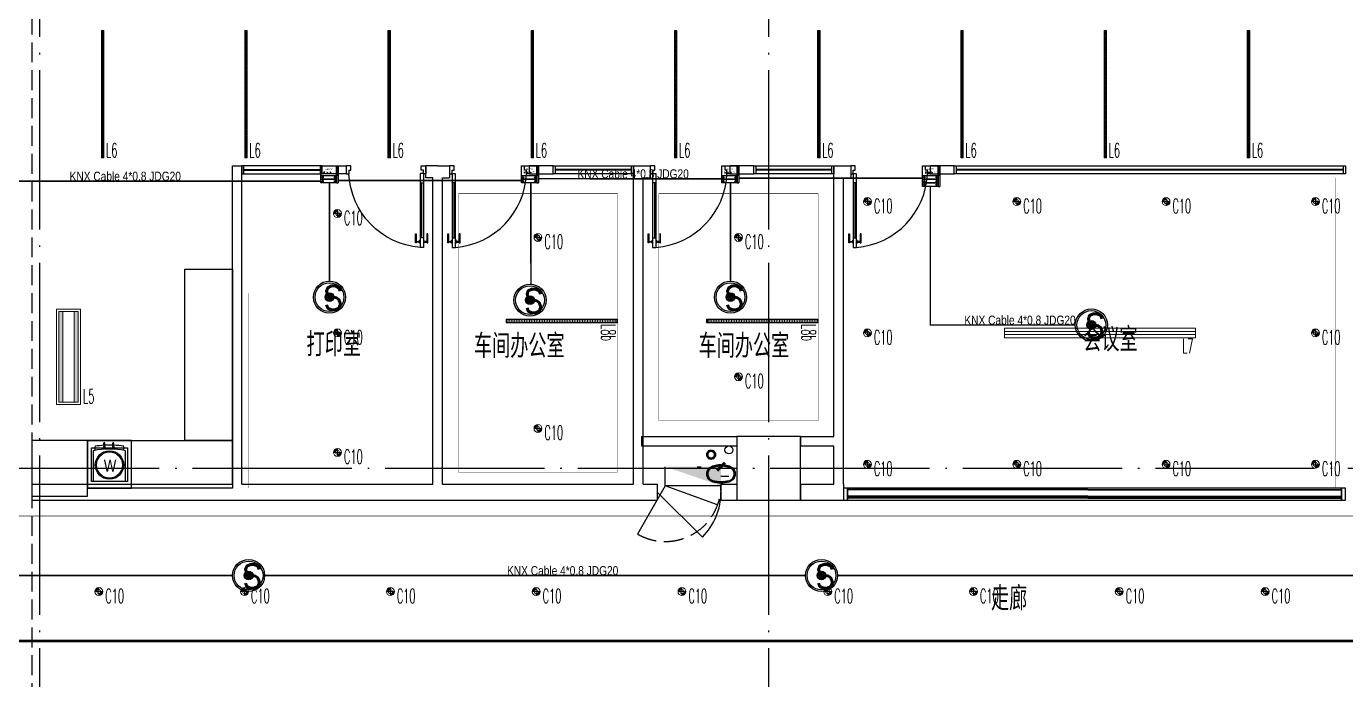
# Model space of a CAD drawing. Extents: x -621157 to 1764546, y -106808 to 741893.
# Drawn here: x 409094 to 425674, y 127345 to 135551 of the extents above; entities that cross this region are included whole.
import ezdxf
from ezdxf.enums import TextEntityAlignment as Align

# ---------------------------------------------------------------- set-up
doc = ezdxf.new("R2010")
doc.units = 0
doc.header["$LTSCALE"] = 1000
doc.header["$MEASUREMENT"] = 0
for name, pattern in [('DOT', [6.35, 0, -6.35]), ('XREF-A-101-平面图_t3$0$__DASH', [0.35, 0.25, -0.1]), ('XREF-A-101-平面图_t3$0$DASH', [0.35, 0.25, -0.1]), ('XREF-A-101-平面图_t3$0$DOTE', [2.42, 2, -0.2, 0.02, -0.2])]:
    doc.linetypes.add(name, pattern=pattern)
for name, color, linetype in [('0-底图', 7, 'Continuous'), ('abb-light', 7, 'Continuous'), ('KNX line', 3, 'Continuous'), ('L_ELEM', 40, 'Continuous'), ('push-button(abb)', 1, 'Continuous'), ('WIRE-控制', 6, 'Continuous'), ('WIRE-照明', 4, 'Continuous'), ('XREF-A-101-平面图_t3$0$A-COLUMN', 8, 'Continuous'), ('XREF-A-101-平面图_t3$0$A-DOTE', 8, 'Continuous'), ('XREF-A-101-平面图_t3$0$A-GROUND', 8, 'Continuous'), ('XREF-A-101-平面图_t3$0$A-ROOM-CH', 8, 'Continuous'), ('XREF-A-101-平面图_t3$0$A-WINDOW', 8, 'Continuous'), ('XREF-A-101-平面图_t3$0$DOOR-INF', 8, 'Continuous'), ('XREF-A-101-平面图_t3$0$F-B-INF', 8, 'Continuous'), ('XREF-A-101-平面图_t3$0$F-L-INF', 8, 'Continuous'), ('XREF-A-101-平面图_t3$0$GLASS WALL-INF', 8, 'Continuous'), ('XREF-A-101-平面图_t3$0$I-WALL-GYPSUM', 8, 'Continuous'), ('XREF-A-101-平面图_t3$0$I-玻璃隔断', 8, 'Continuous'), ('XREF-A-101-平面图_t3$0$P-EQUIPMENT', 8, 'Continuous'), ('XREF-A-101-平面图_t3$0$PARTITION-INF', 8, 'Continuous'), ('XREF-A-101-平面图_t3$0$水-尺寸', 8, 'Continuous'), ('控制系统', 6, 'Continuous')]:
    doc.layers.add(name, color=color, linetype=linetype)
doc.layers.add('CEILING-INF', color=4, linetype='Continuous', lineweight=0)
doc.layers.add('LIGHT-INF', color=6, linetype='Continuous', lineweight=0)
doc.styles.add('_TEL_DIM', font='SIMPLEX', dxfattribs={"width": 0.8, "height": 3.5, "bigfont": 'HZTXT'})
doc.styles.add('arch_dim', font='arial.ttf', dxfattribs={"width": 0.8})
doc.styles.add('INF DIM', font='SIMPLEX.SHX', dxfattribs={"width": 0.7, "bigfont": 'hztxt.shx'})
doc.styles.add('SC-25', font='simfang.ttf', dxfattribs={"height": 90})
doc.styles.get("Standard").update_dxf_attribs({"font": 'romans.shx', "bigfont": 'HZDXC.SHX'})
doc.styles.add('XREF-A-101-平面图_t3$0$-HZDXCROMANS', font='ROMANS.shx', dxfattribs={"bigfont": 'HZDXC.shx'})
doc.styles.add('XREF-A-101-平面图_t3$0$69F Layout plan$0$Standard', font='arial.ttf', dxfattribs={"width": 0.8})
doc.linetypes.add('Ground', pattern='A,0.75,-0.125,[135,sr.shx,S=0.1,R=0,X=-0.15,Y=0],0.125,-0.125', length=1.125)
doc.linetypes.add('LED', pattern='A,6,-3.5,["LED",Standard,S=2.54,R=0,X=-2.54,Y=-1.27],-4.8', length=14.3)
doc.dimstyles.get("Standard").update_dxf_attribs({"dimscale": 100, "dimtxt": 3.5, "dimasz": 1, "dimexe": 2.5, "dimexo": 3, "dimgap": 1.5, "dimtad": 1, "dimdec": 0, "dimzin": 0, "dimdsep": 46, "dimtxsty": 'Standard', "dimblk": 'ARCHTICK', "dimcen": 0.09, "dimadec": 0, "dimazin": 0, "dimtfac": 1, "dimtdec": 0, "dimtix": 1, "dimtmove": 2, "dimatfit": 3, "dimfxl": 0, "dimtolj": 1, "dimtzin": 0, "dimarcsym": 0})

# ---------------------------------------------------------------- blocks, each defined once
blk = doc.blocks.new('XREF-A-101-平面图_t3$0$轴网(2)')
at = {"layer": 'XREF-A-101-平面图_t3$0$A-DOTE', "linetype": 'XREF-A-101-平面图_t3$0$DOTE'}
for p, q in [((38340, -3300), (38340, 43300)), ((47500, -3300), (47500, 43300)), ((-3300, 30000), (69800, 30000))]:
    blk.add_line(p, q, dxfattribs=at)
blk = doc.blocks.new('XREF-A-101-平面图_t3$0$柱网2F')
at = {"layer": 'XREF-A-101-平面图_t3$0$A-COLUMN'}
for points in [[(47100, -10400), (47900, -10400), (47900, -9600), (47100, -9600)], [(38240, -10350), (38940, -10350), (38940, -9650), (38240, -9650)]]:
    blk.add_lwpolyline(points, close=True, dxfattribs=at)
blk = doc.blocks.new('XREF-A-101-平面图_t3$0$ROOM')
at = {"layer": 'XREF-A-101-平面图_t3$0$A-ROOM-CH', "style": 'XREF-A-101-平面图_t3$0$-HZDXCROMANS', "width": 0.6}
for tag, p in [('中文房间名称', (0, -1000)), ('英文房间名称', (0, -1500))]:
    blk.add_attdef(tag, text='', height=300, dxfattribs=at).set_placement(p, align=Align.CENTER)
blk = doc.blocks.new('_ArchTick')
at = {"color": 0, "linetype": 'ByBlock', "const_width": 0.4}
blk.add_lwpolyline([(-0.5, -0.5), (0.5, 0.5)], dxfattribs=at)
blk = doc.blocks.new('*D25423')
at = {"layer": 'Defpoints', "color": 0}
blk.add_point((0, 0), dxfattribs=at)
blk.add_point((0, 0), dxfattribs=at)
blk.add_point((0, 0), dxfattribs=at)
blk.add_point((0, 0), dxfattribs=at)
at = {"layer": 'XREF-A-101-平面图_t3$0$水-尺寸', "color": 0, "linetype": 'ByBlock', "lineweight": -2}
blk.add_line((0, 300), (0, 250), dxfattribs=at)
blk.add_line((0, 300), (0, 250), dxfattribs=at)
blk.add_arc((0, 0), 0, 180, 180, dxfattribs=at)
at = {"layer": 'XREF-A-101-平面图_t3$0$水-尺寸', "color": 0, "linetype": 'ByBlock', "lineweight": -2, "xscale": 100, "yscale": 100, "zscale": 100}
for rotation in [90, 90.00000000000001]:
    blk.add_blockref('_ArchTick', (0, 0), dxfattribs=dict(at, rotation=rotation))
at = {"layer": 'XREF-A-101-平面图_t3$0$水-尺寸', "color": 0, "insert": (0, 0), "char_height": 350, "attachment_point": 5}
blk.add_mtext('\\A1;0%%d', dxfattribs=at)
blk = doc.blocks.new('*U25312')
at = {"color": 1}
for p, q in [((1428, 10533), (1428, 7514)), ((1433, 10533), (1433, 7514)), ((1438, 10533), (1438, 7514)), ((1443, 10533), (1443, 7514)), ((1448, 10533), (1448, 7514)), ((1453, 10533), (1453, 7514)), ((1429, 7513), (1428, 7514)), ((1429, 7513), (1432, 7513)), ((1433, 7514), (1432, 7513)), ((1433, 7514), (1438, 7514)), ((1439, 7513), (1438, 7514)), ((1439, 7513), (1442, 7513)), ((1443, 7514), (1442, 7513)), ((1443, 7514), (1448, 7514)), ((1449, 7513), (1448, 7514)), ((1449, 7513), (1452, 7513)), ((1453, 7514), (1452, 7513))]:
    blk.add_line(p, q, dxfattribs=at)
blk = doc.blocks.new('*U25313')
at = {"color": 1}
for p, q in [((3016, 1134), (3015, 1133)), ((3015, 1133), (3015, 1129)), ((3016, 1128), (3015, 1129)), ((6035, 1134), (3016, 1134)), ((6035, 1128), (3016, 1128))]:
    blk.add_line(p, q, dxfattribs=at)
blk = doc.blocks.new('*U25314')
at = {"color": 1}
for p, q in [((1428, 10703), (1428, 7514)), ((1433, 10703), (1433, 7514)), ((1438, 10703), (1438, 7514)), ((1443, 10703), (1443, 7514)), ((1448, 10703), (1448, 7514)), ((1453, 10703), (1453, 7514)), ((1429, 7513), (1428, 7514)), ((1429, 7513), (1432, 7513)), ((1433, 7514), (1432, 7513)), ((1433, 7514), (1438, 7514)), ((1439, 7513), (1438, 7514)), ((1439, 7513), (1442, 7513)), ((1443, 7514), (1442, 7513)), ((1443, 7514), (1448, 7514)), ((1449, 7513), (1448, 7514)), ((1449, 7513), (1452, 7513)), ((1453, 7514), (1452, 7513))]:
    blk.add_line(p, q, dxfattribs=at)
blk = doc.blocks.new('*U25315')
at = {"color": 1}
for p, q in [((3016, 1134), (3015, 1133)), ((3015, 1133), (3015, 1129)), ((3016, 1128), (3015, 1129)), ((6205, 1134), (3016, 1134)), ((6205, 1128), (3016, 1128))]:
    blk.add_line(p, q, dxfattribs=at)
blk = doc.blocks.new('XREF-A-101-平面图_t3$0$A$C4A4B287C')
at = {"layer": 'XREF-A-101-平面图_t3$0$GLASS WALL-INF', "elevation": -1}
blk.add_lwpolyline([(100, 300), (100, 0), (0, 0), (0, 300)], close=True, dxfattribs=at)
blk = doc.blocks.new('*U25322')
at = {"layer": 'XREF-A-101-平面图_t3$0$PARTITION-INF', "color": 8}
for p, q in [((-21901, 43130), (-17032, 43130)), ((-17032, 43030), (-21901, 43030))]:
    blk.add_line(p, q, dxfattribs=at)
at = {"layer": 'XREF-A-101-平面图_t3$0$PARTITION-INF', "color": 5}
for p, q in [((-17032, 43085), (-21901, 43085)), ((-17032, 43075), (-21901, 43075))]:
    blk.add_line(p, q, dxfattribs=at)
for points in [[(-21926, 43130), (-21901, 43130), (-21901, 43030), (-21926, 43030)], [(-17032, 43130), (-17007, 43130), (-17007, 43030), (-17032, 43030)]]:
    blk.add_lwpolyline(points, close=True, dxfattribs=at)
blk = doc.blocks.new('XREF-A-101-平面图_t3$0$EW23')
at = {"color": 5}
for p, q in [((7205, 24900, 0), (7205, 23970, 0)), ((7205, 24900, 0), (7245, 24900, 0)), ((7245, 24900, 0), (7245, 23970, 0)), ((7245, 24780, 0), (7205, 24780, 0)), ((7205, 24090, 0), (7246, 24090, 0)), ((7205, 23970, 0), (7245, 23970, 0))]:
    blk.add_line(p, q, dxfattribs=at)
at = {"color": 5, "elevation": 0}
for points in [[(7215, 24995), (7175, 24995), (7175, 24895), (7205, 24895), (7205, 24940), (7233, 24940), (7233, 24985), (7233, 24995), (7215, 24995)], [(8135, 24995), (8175, 24995), (8175, 24895), (8140, 24895), (8140, 24940), (8117, 24940), (8117, 24985), (8117, 24995), (8135, 24995)]]:
    blk.add_lwpolyline(points, close=True, dxfattribs=at)
at = {"color": 8, "elevation": 0}
for points in [[(7228, 24780), (7228, 24090)], [(7160, 24035), (7160, 24026), (7150, 24026), (7150, 24140), (7160, 24140), (7160, 24045)], [(7296, 24035), (7296, 24026), (7306, 24026), (7306, 24140), (7296, 24140), (7296, 24045)]]:
    blk.add_lwpolyline(points, dxfattribs=at)
for points in [[(7200, 24035), (7154, 24035), (7154, 24045), (7200, 24045)], [(7205, 24021), (7200, 24021), (7200, 24059), (7205, 24059)], [(7246, 24021), (7256, 24021), (7256, 24059), (7246, 24059)], [(7256, 24035), (7302, 24035), (7302, 24045), (7256, 24045)]]:
    blk.add_lwpolyline(points, close=True, dxfattribs=at)
at = {"color": 8}
blk.add_arc((7172, 24936, 0), 969, 274.4003, 357.8611, dxfattribs=at)
blk = doc.blocks.new('*U25327')
at = {"layer": 'XREF-A-101-平面图_t3$0$PARTITION-INF', "color": 8}
for p, q in [((-21681, 43130), (-20722, 43130)), ((-20722, 43030), (-21681, 43030))]:
    blk.add_line(p, q, dxfattribs=at)
at = {"layer": 'XREF-A-101-平面图_t3$0$PARTITION-INF', "color": 5}
for p, q in [((-20722, 43085), (-21681, 43085)), ((-20722, 43075), (-21681, 43075))]:
    blk.add_line(p, q, dxfattribs=at)
for points in [[(-21706, 43130), (-21681, 43130), (-21681, 43030), (-21706, 43030)], [(-20722, 43130), (-20697, 43130), (-20697, 43030), (-20722, 43030)]]:
    blk.add_lwpolyline(points, close=True, dxfattribs=at)
blk = doc.blocks.new('XREF-A-101-平面图_t3$0$G$CCB870F7D')
at = {"layer": 'XREF-A-101-平面图_t3$0$I-玻璃隔断'}
for points in [[(48390, -10300), (48390, -10150), (48340, -10150), (48340, -10300)], [(54600, -10300), (54600, -10150), (48390, -10150), (48390, -10300)], [(54650, -10300), (54650, -10150), (54600, -10150), (54600, -10300)]]:
    blk.add_lwpolyline(points, close=True, dxfattribs=at)
at = {"layer": 'XREF-A-101-平面图_t3$0$DOOR-INF', "rotation": 89.99999999968206}
blk.add_blockref('XREF-A-101-平面图_t3$0$A$C4A4B287C', (42089, -6200), dxfattribs=at)
at = {"layer": 'XREF-A-101-平面图_t3$0$DOOR-INF', "xscale": -1}
blk.add_blockref('XREF-A-101-平面图_t3$0$EW23', (50265, -31095, 0), dxfattribs=at)
at = {"layer": 'XREF-A-101-平面图_t3$0$DOOR-INF'}
for p in [(36215, -31095, 0), (38735, -31095, 0), (41255, -31095, 0)]:
    blk.add_blockref('XREF-A-101-平面图_t3$0$EW23', p, dxfattribs=at)
at = {"layer": 'XREF-A-101-平面图_t3$0$DOOR-INF', "xscale": -1, "rotation": 270.000000000318}
for p in [(44391, -6200), (46911, -6200), (49431, -6200)]:
    blk.add_blockref('XREF-A-101-平面图_t3$0$A$C4A4B287C', p, dxfattribs=at)
at = {"layer": 'XREF-A-101-平面图_t3$0$I-玻璃隔断', "color": 1}
blk.add_blockref('*U25313', (45375, -11299), dxfattribs=at)
at = {"layer": 'XREF-A-101-平面图_t3$0$I-玻璃隔断', "color": 1, "xscale": -1, "rotation": 270}
blk.add_blockref('*U25312', (40877, -11702), dxfattribs=at)
at = {"layer": 'XREF-A-101-平面图_t3$0$PARTITION-INF', "xscale": -1}
for name, p in [('*U25327', (20083, -49231, -1)), ('*U25315', (57615, -11299))]:
    blk.add_blockref(name, p, dxfattribs=at)
at = {"layer": 'XREF-A-101-平面图_t3$0$PARTITION-INF'}
for name, p in [('*U25327', (66397, -49231, -1)), ('*U25327', (68917, -49231, -1)), ('*U25322', (71657, -49231, -1))]:
    blk.add_blockref(name, p, dxfattribs=at)
at = {"layer": 'XREF-A-101-平面图_t3$0$PARTITION-INF', "rotation": 90.00000000000001}
blk.add_blockref('*U25314', (62113, -11702), dxfattribs=at)
blk = doc.blocks.new('XREF-A-101-平面图_t3$0$A$C2C206FAC')
for p, q in [((0, 485), (400, 485)), ((0, 485), (0, 98)), ((400, 485), (400, 98)), ((20, 94), (20, 44)), ((148, 50), (145, 0)), ((145, 0), (160, 0)), ((148, 50), (150, 50)), ((155, 50), (157, 50)), ((157, 50), (160, 0)), ((260, 50), (257, 0)), ((257, 0), (272, 0)), ((260, 50), (262, 50)), ((267, 50), (269, 50)), ((269, 50), (272, 0)), ((380, 94), (380, 44))]:
    blk.add_line(p, q)
for centre, radius in [((200, 278), 179), ((200, 278), 164), ((153, 50), 2.6), ((265, 50), 2.6)]:
    blk.add_circle(centre, radius)
for centre, radius, start, end in [((200, 1084), 1006, 258.547, 281.4897), ((200, 1084), 1056, 260.1999, 267.1079), ((152, 54), 10.9, 296.6275, 243.5797), ((200, 1084), 1056, 267.7307, 273.2177), ((265, 54), 10.9, 296.6275, 243.5797), ((200, 1084), 1056, 273.8352, 279.8368)]:
    blk.add_arc(centre, radius, start, end)
at = {"insert": (1123, 210), "char_height": 150, "width": 1952.54, "attachment_point": 1, "rotation": 180, "style": 'XREF-A-101-平面图_t3$0$69F Layout plan$0$Standard'}
blk.add_mtext('\\pxi5.6747;W', dxfattribs=at)
blk = doc.blocks.new('XREF-A-101-平面图_t3$0$yuouioui')
at = {"linetype": 'XREF-A-101-平面图_t3$0$__DASH', "ltscale": 1000}
blk.add_lwpolyline([(300666, 20452), (301087, 20452), (301087, 20000), (300666, 20000)], close=True, dxfattribs=at)
at = {"linetype": 'XREF-A-101-平面图_t3$0$__DASH', "ltscale": 1000, "rotation": 89.98165643611132}
blk.add_blockref('XREF-A-101-平面图_t3$0$A$C2C206FAC', (301151, 20026), dxfattribs=at)
blk = doc.blocks.new('XREF-A-101-平面图_t3$0$G$C7707A1C7')
at = {"layer": 'XREF-A-101-平面图_t3$0$F-B-INF'}
for points in [[(1820, 2153), (1820, 0), (1220, 0), (1220, 2153)], [(0, 0), (1820, 0), (1820, -600), (0, -600)], [(0, -600), (550, -600), (550, 0), (0, 0)]]:
    blk.add_lwpolyline(points, close=True, dxfattribs=at)
at = {"layer": 'XREF-A-101-平面图_t3$0$F-L-INF', "ltscale": 0.15, "rotation": 90}
blk.add_blockref('XREF-A-101-平面图_t3$0$yuouioui', (20501, -301182), dxfattribs=at)
blk = doc.blocks.new('XREF-A-101-平面图_t3$0$DOOR2DLIB$SYSLIB$00000101')
at = {"color": 0}
blk.add_line((0.5, 0), (-0.207, 0.707), dxfattribs=at)
blk.add_arc((0.5, 0), 1, 135, 180, dxfattribs=at)
blk = doc.blocks.new('*U24682')
h = blk.add_hatch(color=8)
h.dxf.hatch_style = 1
h.paths.add_polyline_path([(-50, 0), (-24, 0, -0.414214), (0, 24), (0, 50, 0.414214)])
h.paths.add_polyline_path([(0, -24), (0, -50, 0.414214), (50, 0), (24, 0, -0.414214)])
at = {"color": 8}
for points in [[(50, 0), (-50, 0)], [(0, 50), (0, -50)]]:
    blk.add_lwpolyline(points, dxfattribs=at)
blk.add_circle((0, 0), 50)
blk.add_circle((0, 0), 24.5, dxfattribs=at)
at = {"style": 'INF DIM', "width": 0.5}
blk.add_text('C10', height=180, dxfattribs=at).set_placement((81, -144))
blk = doc.blocks.new('A$C704e2804')
for points in [[(-1200, 60), (1200, 60), (1200, -60), (-1200, -60)], [(1200, 60), (1200, 20), (-1200, 20), (-1200, 60)], [(1200, 20), (1200, -20), (-1200, -20), (-1200, 20)], [(1200, -20), (1200, -60), (-1200, -60), (-1200, -20)]]:
    blk.add_lwpolyline(points, close=True)
at = {"style": 'INF DIM', "width": 0.5}
blk.add_text('L7', height=180, dxfattribs=at).set_placement((1031, -256))
blk = doc.blocks.new('A$C43fcb5d1')
at = {"linetype": 'DOT'}
blk.add_wipeout([(-15, 0), (15, 0), (15, -1600), (-15, -1600)], dxfattribs=at).dxf.layer = 'CEILING-INF'
at = {"layer": 'LIGHT-INF'}
h = blk.add_hatch(dxfattribs=at)
h.set_pattern_fill('ANSI37', color=256, scale=5)
h.set_pattern_definition([(45, (-3e-11, -800), (-11.22532, 11.22532), []), (135, (-3e-11, -800), (-11.22532, -11.22532), [])])
h.paths.add_polyline_path([(-10, -5), (10, -5), (10, -1595), (-10, -1595)])
for points in [[(-15, 0), (15, 0), (15, -1600), (-15, -1600)], [(-10, -5), (10, -5), (10, -1595), (-10, -1595)]]:
    blk.add_lwpolyline(points, close=True, dxfattribs=at)
at = {"layer": 'LIGHT-INF', "style": 'INF DIM', "width": 0.5}
blk.add_text('L6', height=180, dxfattribs=at).set_placement((42, -1594))
blk = doc.blocks.new('A$C73cf2add')
at = {"linetype": 'DOT'}
blk.add_wipeout([(-150, 600), (150, 600), (150, -600), (-150, -600)], dxfattribs=at).dxf.layer = 'LIGHT-INF'
at = {"layer": 'LIGHT-INF'}
h = blk.add_hatch(color=256, dxfattribs=at)
h.dxf.hatch_style = 1
h.paths.add_polyline_path([(-120, 570), (-70, 570), (-70, -570), (-120, -570)])
h = blk.add_hatch(color=256, dxfattribs=at)
h.dxf.hatch_style = 1
h.paths.add_polyline_path([(70, 570), (120, 570), (120, -570), (70, -570)])
for points in [[(-150, 600), (150, 600), (150, -600), (-150, -600)], [(-120, 570), (120, 570), (120, -570), (-120, -570)], [(-120, 570), (-70, 570), (-70, -570), (-120, -570)], [(70, 570), (120, 570), (120, -570), (70, -570)]]:
    blk.add_lwpolyline(points, close=True, dxfattribs=at)
at = {"layer": 'LIGHT-INF', "style": 'INF DIM', "width": 0.5}
blk.add_text('L5', height=180, dxfattribs=at).set_placement((181, -588))
blk = doc.blocks.new('A$C5f11c1a4')
at = {"layer": 'LIGHT-INF'}
h = blk.add_hatch(dxfattribs=at)
h.set_pattern_fill('ANSI31', color=8, scale=10, angle=225)
h.set_pattern_definition([(270, (-138050, 248590), (31.75, -1e-14), [])])
h.paths.add_polyline_path([(690, 15), (690, -15), (-690, -15), (-690, 15)])
for points in [[(700, 25), (700, -25), (-700, -25), (-700, 25)], [(690, 15), (690, -15), (-690, -15), (-690, 15)]]:
    blk.add_lwpolyline(points, close=True, dxfattribs=at)
at = {"layer": 'LIGHT-INF', "style": 'INF DIM', "width": 0.5}
blk.add_text('L8b', height=180, rotation=270, dxfattribs=at).set_placement((493, -37, 0))
blk = doc.blocks.new('G$CDFF05B24')
at = {"layer": 'LIGHT-INF', "color": 6, "linetype": 'LED', "ltscale": 0.05, "const_width": 5}
for points in [[(5400, -10200), (8900, -10200), (8900, -10600), (57600, -10600), (57600, -10200), (62400, -10200), (62400, -4500)], [(54620, -6350), (54620, -10250)], [(40961, -10250), (40961, -7800)]]:
    blk.add_lwpolyline(points, dxfattribs=at)
for points in [[(43600, -6550), (45600, -6550), (45600, -10050), (43600, -10050)], [(46120, -6550), (48120, -6550), (48120, -9400), (46120, -9400)]]:
    blk.add_lwpolyline(points, close=True, dxfattribs=at)
at = {"layer": 'CEILING-INF', "color": 8}
for p in [(44900, -8150, 0), (47420, -8150, 0)]:
    blk.add_blockref('A$C5f11c1a4', p, dxfattribs=at)
at = {"layer": 'LIGHT-INF', "color": 6}
for name, p in [('*U24682', (48740, -6650)), ('*U24682', (50617, -6650)), ('*U24682', (52493, -6650)), ('*U24682', (54370, -6650)), ('*U24682', (42080, -6800)), ('*U24682', (44600, -7100)), ('*U24682', (47120, -7100)), ('*U24682', (42080, -8300)), ('*U24682', (48740, -8300)), ('A$C704e2804', (51665, -8300)), ('*U24682', (54370, -8300)), ('*U24682', (47120, -8850)), ('*U24682', (44600, -9500)), ('*U24682', (42080, -9800)), ('*U24682', (48740, -9950)), ('*U24682', (50617, -9950)), ('*U24682', (52493, -9950)), ('*U24682', (54370, -9950)), ('*U24682', (39081, -11550)), ('*U24682', (40913, -11550)), ('*U24682', (42745, -11550)), ('*U24682', (44577, -11550)), ('*U24682', (46410, -11550)), ('*U24682', (48242, -11550)), ('*U24682', (50074, -11550)), ('*U24682', (51906, -11550)), ('*U24682', (53739, -11550))]:
    blk.add_blockref(name, p, dxfattribs=at)
at = {"layer": 'CEILING-INF', "color": 8}
for p in [(39130, -4500), (40930, -4500), (42730, -4500), (44530, -4500), (46330, -4500), (48130, -4500), (49930, -4500), (51730, -4500), (53530, -4500)]:
    blk.add_blockref('A$C43fcb5d1', p, dxfattribs=at)
at = {"layer": 'LIGHT-INF', "color": 6}
blk.add_blockref('A$C73cf2add', (38700, -8600), dxfattribs=at)
blk = doc.blocks.new('804')
at = {"layer": '控制系统'}
for p, q in [((27.2, 0), (-27.2, 0)), ((25.1, 10.4), (-25.1, -10.4)), ((-25.1, 10.4), (25.1, -10.4)), ((-19.2, 19.2), (19.2, -19.2)), ((19.2, 19.2), (-19.2, -19.2)), ((-10.4, 25.1), (10.4, -25.1)), ((10.4, 25.1), (-10.4, -25.1)), ((0, 27.2), (0, -27.2))]:
    blk.add_line(p, q, dxfattribs=at)
for radius in [112.4, 100.9, 31, 27.2]:
    blk.add_circle((0, 0), radius, dxfattribs=at)
at = {"color": 7, "style": '_TEL_DIM', "width": 0.8}
blk.add_text('s', height=250, dxfattribs=at).set_placement((-46.3, -88.8))
blk = doc.blocks.new('A$C5C940A98')
at = {"layer": 'abb-light'}
h = blk.add_hatch(dxfattribs=at)
h.set_pattern_fill('AR-SAND', color=0, style=0)
h.set_pattern_definition([(37.5, (-341033.5876, -432534.711), (-0.062993358, 1.926823769), [0, -1.52, 0, -1.7, 0, -1.625]), (7.5, (-341033.5876, -432534.711), (1.769776705, 2.822146065), [0, -0.82, 0, -1.37, 0, -0.525]), (327.5, (-341034.8176, -432534.711), (3.114141862, 0.0056590535), [0, -0.5, 0, -1.8, 0, -2.35]), (317.5, (-341034.8176, -432534.711), (3.006126605, 0.877675565), [0, -0.25, 0, -1.18, 0, -1.35])])
h.paths.add_polyline_path([(0.4, 2), (0.4, 2.4), (0.8, 2.4), (0.8, 2), (1.2, 2), (1.2, 1), (1, 1), (1, 0), (0.7, 0), (0.7, 1), (0.5, 1), (0.5, 0), (0.2, 0), (0.2, 1), (0, 1), (0, 2)])
at = {"layer": 'abb-light', "color": 0}
for p, q in [((0.4, 2), (0, 2)), ((0, 2), (0, 1)), ((0, 1), (0.2, 1)), ((0.2, 1), (0.2, 0)), ((0.2, 0), (0.5, 0)), ((0.4, 2), (0.4, 2.4)), ((0.4, 2.4), (0.8, 2.4)), ((0.5, 1), (0.5, 0)), ((0.5, 1), (0.7, 1)), ((0.7, 1), (0.7, 0)), ((0.7, 0), (1, 0)), ((0.8, 2.4), (0.8, 2)), ((0.8, 2), (1.2, 2)), ((1.2, 1), (1, 1)), ((1, 1), (1, 0)), ((1.2, 2), (1.2, 1))]:
    blk.add_line(p, q, dxfattribs=at)
blk = doc.blocks.new('17')
at = {"layer": 'push-button(abb)'}
h = blk.add_hatch(dxfattribs=at)
h.set_pattern_fill('AR-SAND', color=0, scale=0.156714, style=0)
h.set_pattern_definition([(37.5, (-5343464.5088, -6777426.59262), (-0.009871945873, 0.3019604054384), [0, -0.238205394623, 0, -0.2664139281965, 0, -0.254660372541]), (7.5, (-5343464.5088, -6777426.59262), (0.277348920048, 0.442270011284), [0, -0.128505541836, 0, -0.214698283311, 0, -0.08227488959]), (327.5, (-5343464.70156, -6777426.59262), (0.488029862559, 0.000886853343), [0, -0.078357037705, 0, -0.2820853357375, 0, -0.368278077213]), (317.5, (-5343464.70156, -6777426.59262), (0.4711023514, 0.137544114668), [0, -0.0391785188524, 0, -0.1849226089835, 0, -0.211564001803])])
edge = h.paths.add_edge_path()
edge.add_line((952, 1036), (952, 1043))
edge = h.paths.add_edge_path()
edge.add_line((952, 1043), (958, 1043))
edge = h.paths.add_edge_path()
edge.add_line((958, 1043), (958, 1036))
edge = h.paths.add_edge_path()
edge.add_line((958, 1036), (964, 1036))
edge = h.paths.add_edge_path()
edge.add_line((964, 1036), (964, 1021))
edge = h.paths.add_edge_path()
edge.add_line((964, 1021), (961, 1021))
edge = h.paths.add_edge_path()
edge.add_line((961, 1021), (961, 1005))
edge = h.paths.add_edge_path()
edge.add_line((952, 1036), (946, 1036))
edge = h.paths.add_edge_path()
edge.add_line((946, 1036), (946, 1021))
edge = h.paths.add_edge_path()
edge.add_line((946, 1021), (949, 1021))
edge = h.paths.add_edge_path()
edge.add_line((949, 1021), (949, 1005))
edge = h.paths.add_edge_path()
edge.add_line((949, 1005), (953, 1005))
edge = h.paths.add_edge_path()
edge.add_line((957, 1005), (961, 1005))
edge = h.paths.add_edge_path()
edge.add_line((953, 1021), (953, 1005))
edge = h.paths.add_edge_path()
edge.add_line((957, 1021), (957, 1005))
edge = h.paths.add_edge_path()
edge.add_line((953, 1021), (957, 1021))
at = {"color": 0}
for p, q in [((1625, 1603), (1659, 1639)), ((1628, 1378), (1662, 1342)), ((1659, 1639), (1693, 1603)), ((1662, 1342), (1696, 1378))]:
    blk.add_line(p, q, dxfattribs=at)
blk.add_line((1581, 0), (1750, 0))
for points in [[(0, 0), (0, 1730), (1750, 1730), (1750, 0)], [(1581, 0), (1581, 1730), (1750, 1730), (1750, 0)], [(1693, 1603), (1625, 1603)], [(1628, 1378), (1696, 1378)]]:
    blk.add_lwpolyline(points, dxfattribs=at)
for points in [[(1581, 1730), (1750, 1730), (1750, 1482), (1581, 1482)], [(1581, 1482), (1750, 1482), (1750, 1237), (1581, 1237)], [(0, 748), (1581, 748), (1581, 366), (0, 366)], [(0, 366), (1581, 366), (1581, 0), (0, 0)], [(1581, 1237), (1750, 1237), (1750, 988), (1581, 988)], [(1581, 988), (1750, 988), (1750, 748), (1581, 748)], [(1631, 887), (1697, 887), (1697, 880), (1631, 880)], [(1631, 868), (1697, 868), (1697, 861), (1631, 861)], [(1631, 846), (1697, 846), (1697, 839), (1631, 839)]]:
    blk.add_lwpolyline(points, close=True, dxfattribs=at)
for centre in [(169, 557), (169, 175), (1412, 557), (1412, 175)]:
    blk.add_circle(centre, 68, dxfattribs=at)
for centre, radius, start, end in [((283, 1022), 39.8, 25.42439, 115.78757), ((302, 1075), 40, 205.55465, 295.39802), ((345, 1010), 39.6, 131.50296, 226.45611), ((292, 1011), 39.8, 311.77933, 46.03585), ((358, 1033), 39.8, 81.07263, 170.70804), ((325, 1079), 39.8, 261.07263, 350.71152), ((1626, 1111), 39.8, 25.42439, 115.78757), ((1645, 1164), 40, 205.55465, 295.39802), ((1688, 1098), 39.6, 131.50296, 226.45611), ((1634, 1099), 39.8, 311.77933, 46.03585), ((1668, 1167), 39.8, 261.07263, 350.71152), ((1701, 1122), 39.8, 81.07263, 170.70804)]:
    blk.add_arc(centre, radius, start, end, dxfattribs=at)
at = {"layer": 'push-button(abb)', "color": 0}
for p, q in [((610, 998), (653, 998)), ((954, 1062), (917, 1025)), ((917, 1025), (930, 1025)), ((917, 1025), (930, 1025)), ((930, 1025), (930, 999)), ((930, 999), (978, 999)), ((954, 1062), (958, 1058)), ((958, 1058), (958, 1062)), ((958, 1062), (969, 1062)), ((969, 1062), (969, 1047)), ((969, 1047), (991, 1025)), ((978, 1025), (991, 1025)), ((991, 1025), (978, 1025)), ((978, 1025), (978, 999))]:
    blk.add_line(p, q, dxfattribs=at)
at = {"layer": 'push-button(abb)', "color": 0, "start_tangent": (-0.629293, -0.926018), "end_tangent": (-0.9514338, -0.4057497)}
for points in [[(612, 1065), (605, 1050), (612, 1038), (625, 1017), (622, 1006), (615, 1002)], [(626, 1065), (619, 1050), (626, 1038), (639, 1017), (636, 1006), (629, 1002)], [(641, 1065), (634, 1050), (641, 1038), (654, 1017), (651, 1006), (644, 1002)]]:
    blk.add_spline(points, degree=3, dxfattribs=at)
at = {"layer": 'push-button(abb)', "color": 0, "xscale": 15.67140754127548, "yscale": 15.67140754127548, "zscale": 15.67140754127548}
blk.add_blockref('A$C5C940A98', (946, 1005), dxfattribs=at)
at = {"layer": 'push-button(abb)', "color": 0, "attachment_point": 5, "style": 'SC-25'}
for s, insert, char_height, width in [('{\\fArial|b0|i0|c0|p34;24.8\\fArial|b0|i0|c134|p34;%%D\\fArial|b0|i0|c0|p34;C}', (807, 1387), 169.77, 933.75), ('{\\fArial|b0|i0|c0|p34;FAN}', (338, 1130), 42.31, 465.44), ('{\\fArial|b0|i0|c0|p34;OP.STATE}', (618, 1130), 42.31, 465.44), ('{\\fArial|b0|i0|c0|p34;MODE}', (951, 1130), 42.31, 465.44), ('{\\fArial|b0|i0|c0|p34;PM2.5}', (1226, 1134), 42.31, 465.44), ('{\\fArial|b0|i0|c0|p34;24.8\\fArial|b0|i0|c134|p34;%%D\\fArial|b0|i0|c0|p34;C}', (1227, 1035), 34.48, 189.62)]:
    blk.add_mtext(s, dxfattribs=dict(at, insert=insert, char_height=char_height, width=width))
blk = doc.blocks.new('98')
at = {"layer": 'push-button(abb)'}
h = blk.add_hatch(dxfattribs=at)
h.set_pattern_fill('AR-SAND', color=0, scale=0.156714, style=0)
h.set_pattern_definition([(37.5, (-5343464.5088, -6777061.54604), (-0.009871945873, 0.3019604054384), [0, -0.238205394623, 0, -0.2664139281965, 0, -0.254660372541]), (7.5, (-5343464.5088, -6777061.54604), (0.277348920048, 0.442270011284), [0, -0.128505541836, 0, -0.214698283311, 0, -0.08227488959]), (327.5, (-5343464.70156, -6777061.54604), (0.488029862559, 0.000886853343), [0, -0.078357037705, 0, -0.2820853357375, 0, -0.368278077213]), (317.5, (-5343464.70156, -6777061.54604), (0.4711023514, 0.137544114668), [0, -0.0391785188524, 0, -0.1849226089835, 0, -0.211564001803])])
edge = h.paths.add_edge_path()
edge.add_line((952, 1401), (952, 1408))
edge = h.paths.add_edge_path()
edge.add_line((952, 1408), (958, 1408))
edge = h.paths.add_edge_path()
edge.add_line((958, 1408), (958, 1401))
edge = h.paths.add_edge_path()
edge.add_line((958, 1401), (964, 1401))
edge = h.paths.add_edge_path()
edge.add_line((964, 1401), (964, 1386))
edge = h.paths.add_edge_path()
edge.add_line((964, 1386), (961, 1386))
edge = h.paths.add_edge_path()
edge.add_line((961, 1386), (961, 1370))
edge = h.paths.add_edge_path()
edge.add_line((952, 1401), (946, 1401))
edge = h.paths.add_edge_path()
edge.add_line((946, 1401), (946, 1386))
edge = h.paths.add_edge_path()
edge.add_line((946, 1386), (949, 1386))
edge = h.paths.add_edge_path()
edge.add_line((949, 1386), (949, 1370))
edge = h.paths.add_edge_path()
edge.add_line((949, 1370), (953, 1370))
edge = h.paths.add_edge_path()
edge.add_line((957, 1370), (961, 1370))
edge = h.paths.add_edge_path()
edge.add_line((953, 1386), (953, 1370))
edge = h.paths.add_edge_path()
edge.add_line((957, 1386), (957, 1370))
edge = h.paths.add_edge_path()
edge.add_line((953, 1386), (957, 1386))
at = {"color": 0}
for p, q in [((1625, 1968), (1659, 2004)), ((1628, 1743), (1662, 1708)), ((1659, 2004), (1693, 1968)), ((1662, 1708), (1696, 1743))]:
    blk.add_line(p, q, dxfattribs=at)
blk.add_line((1581, 0), (1750, 0))
for points in [[(0, 0), (0, 2095), (1750, 2095), (1750, 0)], [(1581, 0), (1581, 2095), (1750, 2095), (1750, 0)], [(1693, 1968), (1625, 1968)], [(1628, 1743), (1696, 1743)]]:
    blk.add_lwpolyline(points, dxfattribs=at)
for points in [[(1581, 2095), (1750, 2095), (1750, 1847), (1581, 1847)], [(1581, 1847), (1750, 1847), (1750, 1602), (1581, 1602)], [(1581, 1602), (1750, 1602), (1750, 1353), (1581, 1353)], [(1581, 1353), (1750, 1353), (1750, 1113), (1581, 1113)], [(0, 1113), (1581, 1113), (1581, 731), (0, 731)], [(0, 731), (1581, 731), (1581, 365), (0, 365)], [(0, 365), (1581, 365), (1581, 0), (0, 0)], [(1631, 1252), (1697, 1252), (1697, 1245), (1631, 1245)], [(1631, 1233), (1697, 1233), (1697, 1226), (1631, 1226)], [(1631, 1211), (1697, 1211), (1697, 1204), (1631, 1204)]]:
    blk.add_lwpolyline(points, close=True, dxfattribs=at)
for centre in [(169, 922), (169, 540), (169, 174), (1412, 922), (1412, 540), (1412, 174)]:
    blk.add_circle(centre, 68, dxfattribs=at)
for centre, radius, start, end in [((283, 1387), 39.8, 25.42439, 115.78757), ((302, 1441), 40, 205.55465, 295.39802), ((345, 1375), 39.6, 131.50296, 226.45611), ((292, 1376), 39.8, 311.77933, 46.03585), ((358, 1398), 39.8, 81.07263, 170.70804), ((325, 1444), 39.8, 261.07263, 350.71152), ((1626, 1476), 39.8, 25.42439, 115.78757), ((1645, 1529), 40, 205.55465, 295.39802), ((1688, 1463), 39.6, 131.50296, 226.45611), ((1634, 1464), 39.8, 311.77933, 46.03585), ((1668, 1532), 39.8, 261.07263, 350.71152), ((1701, 1487), 39.8, 81.07263, 170.70804)]:
    blk.add_arc(centre, radius, start, end, dxfattribs=at)
at = {"layer": 'push-button(abb)', "color": 0}
for p, q in [((610, 1363), (653, 1363)), ((954, 1427), (917, 1390)), ((917, 1390), (930, 1390)), ((917, 1390), (930, 1390)), ((930, 1390), (930, 1364)), ((930, 1364), (978, 1364)), ((954, 1427), (958, 1423)), ((958, 1423), (958, 1427)), ((958, 1427), (969, 1427)), ((969, 1427), (969, 1412)), ((969, 1412), (991, 1390)), ((978, 1390), (991, 1390)), ((991, 1390), (978, 1390)), ((978, 1390), (978, 1364))]:
    blk.add_line(p, q, dxfattribs=at)
at = {"layer": 'push-button(abb)', "color": 0, "start_tangent": (-0.629293, -0.926018), "end_tangent": (-0.9514338, -0.4057497)}
for points in [[(612, 1430), (605, 1415), (612, 1404), (625, 1382), (622, 1371), (615, 1367)], [(626, 1430), (619, 1415), (626, 1404), (639, 1382), (636, 1371), (629, 1367)], [(641, 1430), (634, 1415), (641, 1404), (654, 1382), (651, 1371), (644, 1367)]]:
    blk.add_spline(points, degree=3, dxfattribs=at)
at = {"layer": 'push-button(abb)', "color": 0, "xscale": 15.67140754127548, "yscale": 15.67140754127548, "zscale": 15.67140754127548}
blk.add_blockref('A$C5C940A98', (946, 1370), dxfattribs=at)
at = {"layer": 'push-button(abb)', "color": 0, "attachment_point": 5, "style": 'SC-25'}
for s, insert, char_height, width in [('{\\fArial|b0|i0|c0|p34;FAN}', (338, 1495), 42.31, 465.44), ('{\\fArial|b0|i0|c0|p34;24.8\\fArial|b0|i0|c134|p34;%%D\\fArial|b0|i0|c0|p34;C}', (807, 1752), 169.77, 933.75), ('{\\fArial|b0|i0|c0|p34;OP.STATE}', (618, 1495), 42.31, 465.44), ('{\\fArial|b0|i0|c0|p34;MODE}', (951, 1495), 42.31, 465.44), ('{\\fArial|b0|i0|c0|p34;PM2.5}', (1226, 1499), 42.31, 465.44), ('{\\fArial|b0|i0|c0|p34;24.8\\fArial|b0|i0|c134|p34;%%D\\fArial|b0|i0|c0|p34;C}', (1227, 1400), 34.48, 189.62)]:
    blk.add_mtext(s, dxfattribs=dict(at, insert=insert, char_height=char_height, width=width))
blk = doc.blocks.new('G$C21B48859')
at = {"layer": 'KNX line', "ltscale": 73.427512, "const_width": 20}
for points in [[(35958, -7698), (35958, -6392), (41873, -6393)], [(47018, -6414), (47020, -7648)], [(47126, -6355), (49434, -6355)], [(36365, -11347), (40762, -11347)], [(41165, -11347), (47962, -11347)], [(48365, -11347), (55162, -11347)]]:
    blk.add_lwpolyline(points, dxfattribs=at)
at = {"layer": 'KNX line', "ltscale": 73.427512, "const_width": 20, "elevation": -1}
for points in [[(41981, -6413), (41980, -7648)], [(42089, -6385), (44391, -6385)], [(44511, -6414), (44512, -7686)], [(44608, -6362), (46910, -6363)], [(49531, -6459), (49531, -8200), (51353, -8200)]]:
    blk.add_lwpolyline(points, dxfattribs=at)
for name, p, xscale, yscale, zscale in [('17', (41873, -6413, 0), 0.12355981350834, 0.12355981350834, 0.12355981350834), ('17', (44391, -6414, -1), 0.12355981350834, 0.12355981350834, 0.12355981350834), ('17', (46910, -6414, -1), 0.12355981350834, 0.12355981350834, 0.12355981350834), ('98', (49434, -6459, -1), 0.1236929632869714, 0.1236929632869714, 0.1236929632869714)]:
    blk.add_blockref(name, p, dxfattribs=dict(xscale=xscale, yscale=yscale, zscale=zscale))
at = {"layer": 'L_ELEM', "xscale": 1.795252225519288, "yscale": 1.795252225519288, "zscale": 1.795252225519288}
for p in [(41980, -7850), (44500, -7888), (47020, -7850), (51555, -8200), (40963, -11347), (48163, -11347)]:
    blk.add_blockref('804', p, dxfattribs=at)
at = {"layer": 'KNX line', "char_height": 114.29, "width": 1395.51, "attachment_point": 1, "style": 'arch_dim'}
for insert in [(38714, -6274, -1), (45097, -6244, -1), (49959, -8082, -1), (44211, -11229, -1)]:
    blk.add_mtext('KNX Cable 4*0.8 JDG20', dxfattribs=dict(at, insert=insert))
blk = doc.blocks.new('XREF-A-101-平面图_t3$0$单出口消火栓新')
for p, q in [((-240, 700), (-846.2, 1050)), ((-479.4, 42.2), (-240, 700)), ((-240, 0), (-240, 700)), ((-240, 700), (0, 700))]:
    blk.add_line(p, q)
at = {"color": 0, "linetype": 'XREF-A-101-平面图_t3$0$DASH'}
blk.add_arc((-240, 700), 700, 150, 270, dxfattribs=at)
blk.add_solid([(-240, 0), (0, 0), (0, 700)])
at = {"layer": 'XREF-A-101-平面图_t3$0$水-尺寸', "linetype": 'ByBlock'}
dim = blk.add_angular_dim_3p(base=(0, 0), center=(0, 0), p1=(0, 0), p2=(0, 0), dimstyle='Standard', dxfattribs=at)
dim.commit()
dim.dimension.update_dxf_attribs({"geometry": '*D25423', "text_midpoint": (0, 0)})
blk = doc.blocks.new('XREF-A-101-平面图_t3$0$G$C156FCA62')
at = {"layer": 'XREF-A-101-平面图_t3$0$P-EQUIPMENT', "color": 10}
blk.add_line((46900, 129900), (47000, 129900), dxfattribs=at)
at = {"layer": 'XREF-A-101-平面图_t3$0$P-EQUIPMENT'}
blk.add_circle((47000, 130230), 50, dxfattribs=at)
at = {"layer": 'XREF-A-101-平面图_t3$0$P-EQUIPMENT', "rotation": 90}
blk.add_blockref('XREF-A-101-平面图_t3$0$单出口消火栓新', (46900, 130020), dxfattribs=at)
blk = doc.blocks.new('XREF-A-101-平面图_t3$0$G$C646F86AA')
at = {"layer": 'XREF-A-101-平面图_t3$0$P-EQUIPMENT', "color": 10}
blk.add_line((46900, 129900), (47000, 129900), dxfattribs=at)
at = {"layer": 'XREF-A-101-平面图_t3$0$P-EQUIPMENT'}
blk.add_circle((47000, 130230), 50, dxfattribs=at)
at = {"layer": 'XREF-A-101-平面图_t3$0$P-EQUIPMENT', "rotation": 90}
blk.add_blockref('XREF-A-101-平面图_t3$0$单出口消火栓新', (46900, 130020), dxfattribs=at)
blk = doc.blocks.new('XREF-A-101-平面图_t3')
blk.add_blockref('XREF-A-101-平面图_t3$0$G$CCB870F7D', (200100, 139900))
at = {"layer": 'XREF-A-101-平面图_t3$0$A-GROUND', "linetype": 'XREF-A-101-平面图_t3$0$DASH'}
blk.add_lwpolyline([(238240, 139200), (238240, 100400)], dxfattribs=at)
at = {"layer": 'XREF-A-101-平面图_t3$0$I-WALL-GYPSUM'}
for p, q in [((240760, 129800), (240760, 133800)), ((240760, 133800), (240880, 133800)), ((240880, 129800), (240880, 133800)), ((243340, 133800), (243190, 133800)), ((243190, 133650), (243190, 133800)), ((243280, 133650), (243190, 133650)), ((243280, 129800), (243280, 133650)), ((243340, 133800), (243490, 133800)), ((243400, 133650), (243490, 133650)), ((243400, 129800), (243400, 133650)), ((243490, 133800), (243490, 133650)), ((245800, 133800), (246010, 133800)), ((245800, 129800), (245800, 133800)), ((245920, 133650), (246010, 133650)), ((245920, 129800), (245920, 133650)), ((246010, 133800), (246010, 133650)), ((248320, 133800), (248530, 133800)), ((248320, 130400), (248320, 133800)), ((248440, 133650), (248530, 133650)), ((248440, 130340), (248440, 133650)), ((248530, 133800), (248530, 133650)), ((245900, 130400), (247100, 130400)), ((245900, 130400), (245900, 130280)), ((247100, 130400), (247100, 130280)), ((247900, 130400), (248320, 130400)), ((247900, 130400), (247900, 130280)), ((248440, 129800), (248440, 130340)), ((245900, 130280), (247100, 130280)), ((247900, 130280), (248320, 130280)), ((248320, 129800), (248320, 130280)), ((238240, 129800), (240760, 129800)), ((238240, 129800), (238240, 129600)), ((240880, 129800), (243280, 129800)), ((243400, 129800), (245800, 129800)), ((245920, 129800), (246100, 129800)), ((246900, 129800), (247100, 129800)), ((247100, 129800), (247100, 129600)), ((247900, 129800), (248320, 129800)), ((247900, 129800), (247900, 129600)), ((248440, 129800), (248440, 129600)), ((238240, 129600), (240820, 129600)), ((240820, 129600), (243340, 129600)), ((243340, 129600), (245860, 129600)), ((245860, 129600), (246100, 129600)), ((246900, 129600), (247100, 129600)), ((247900, 129600), (248380, 129600)), ((248380, 129600), (248440, 129600))]:
    blk.add_line(p, q, dxfattribs=at)
for points in [[(246100, 129800), (246100, 129600)], [(246900, 129800), (246900, 129600)]]:
    blk.add_lwpolyline(points, dxfattribs=at)
for name, p in [('XREF-A-101-平面图_t3$0$G$C156FCA62', (200000, 0)), ('XREF-A-101-平面图_t3$0$G$C646F86AA', (200000, 0)), ('XREF-A-101-平面图_t3$0$G$C646F86AA', (200000, 0)), ('XREF-A-101-平面图_t3$0$G$C7707A1C7', (238940, 130350))]:
    blk.add_blockref(name, p)
at = {"layer": 'XREF-A-101-平面图_t3$0$A-COLUMN'}
blk.add_blockref('XREF-A-101-平面图_t3$0$柱网2F', (200000, 140000), dxfattribs=at)
at = {"layer": 'XREF-A-101-平面图_t3$0$A-DOTE'}
blk.add_blockref('XREF-A-101-平面图_t3$0$轴网(2)', (200000, 100000), dxfattribs=at)
at = {"layer": 'XREF-A-101-平面图_t3$0$A-ROOM-CH'}
ref = blk.add_blockref('XREF-A-101-平面图_t3$0$ROOM', (242033, 132406), dxfattribs=at)
ref.add_attrib('中文房间名称', '打印室', dxfattribs={"height": 300, "style": 'XREF-A-101-平面图_t3$0$-HZDXCROMANS', "width": 0.8}).set_placement((242033, 131406), align=Align.CENTER)
ref = blk.add_blockref('XREF-A-101-平面图_t3$0$ROOM', (244365, 132386), dxfattribs=at)
ref.add_attrib('中文房间名称', '车间办公室', dxfattribs={"height": 300, "style": 'XREF-A-101-平面图_t3$0$-HZDXCROMANS', "width": 0.8}).set_placement((244365, 131386), align=Align.CENTER)
ref = blk.add_blockref('XREF-A-101-平面图_t3$0$ROOM', (247188, 132386), dxfattribs=at)
ref.add_attrib('中文房间名称', '车间办公室', dxfattribs={"height": 300, "style": 'XREF-A-101-平面图_t3$0$-HZDXCROMANS', "width": 0.8}).set_placement((247188, 131386), align=Align.CENTER)
ref = blk.add_blockref('XREF-A-101-平面图_t3$0$ROOM', (251794, 132469), dxfattribs=at)
ref.add_attrib('中文房间名称', '会议室', dxfattribs={"height": 300, "style": 'XREF-A-101-平面图_t3$0$-HZDXCROMANS', "width": 0.8}).set_placement((251794, 131469), align=Align.CENTER)
ref = blk.add_blockref('XREF-A-101-平面图_t3$0$ROOM', (250522, 129214), dxfattribs=at)
ref.add_attrib('中文房间名称', '走廊', dxfattribs={"height": 300, "style": 'XREF-A-101-平面图_t3$0$-HZDXCROMANS', "width": 0.8}).set_placement((250522, 128214), align=Align.CENTER)
at = {"layer": 'XREF-A-101-平面图_t3$0$A-WINDOW', "xscale": -800, "yscale": -800, "zscale": -800}
blk.add_blockref('XREF-A-101-平面图_t3$0$DOOR2DLIB$SYSLIB$00000101', (246500, 129700), dxfattribs=at)

msp = doc.modelspace()

# ---------------------------------------------------------------- block references
at = {"layer": '0-底图'}
msp.add_blockref('XREF-A-101-平面图_t3', (170924, 0), dxfattribs=at)

# ---------------------------------------------------------------- next in the draw order: linework, layer by layer
at = {"layer": 'WIRE-控制', "linetype": 'Ground', "const_width": 30}
msp.add_lwpolyline([(377199, 134062), (374068, 134062, 0.414214), (374018, 134012), (374018, 127880, 0.414214), (374068, 127830), (432897, 127830)], format="xyb", dxfattribs=at)

# ---------------------------------------------------------------- next in the draw order: block references
at = {"layer": 'WIRE-照明'}
msp.add_blockref('G$CDFF05B24', (370924, 140000), dxfattribs=at)

# ---------------------------------------------------------------- next in the draw order: block references
msp.add_blockref('G$C21B48859', (370924, 140000), dxfattribs=at)

doc.saveas('drawing.dxf')
